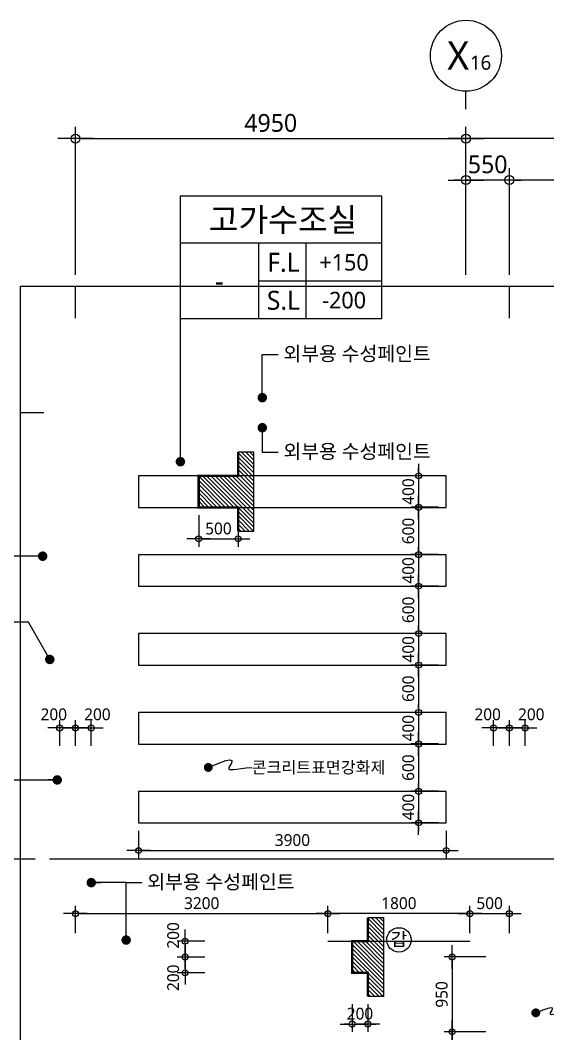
# Model space of a CAD drawing. Header units: millimetres. Extents: x -65167 to 413267, y -17142 to 66587.
# Drawn here: x 189729 to 196415, y 28365 to 41213 of the extents above; entities that cross this region are included whole.
import ezdxf
from ezdxf.enums import TextEntityAlignment as Align

# ---------------------------------------------------------------- set-up
doc = ezdxf.new("R2010")
doc.units = ezdxf.units.MM
doc.header["$LTSCALE"] = 75
doc.header["$MEASUREMENT"] = 0
doc.header["$PDSIZE"] = -10
doc.linetypes.add('CENTER', pattern=[2, 1.25, -0.25, 0.25, -0.25])
doc.layers.get('0').update_dxf_attribs({"linetype": 'CONTINUOUS'})
doc.layers.get('Defpoints').update_dxf_attribs({"color": 171, "linetype": 'CONTINUOUS'})
for name, color, linetype in [('CEN(ST)', 1, 'CENTER'), ('ELE-6', 8, 'CONTINUOUS'), ('LED', 7, 'CONTINUOUS'), ('NDIM', 7, 'CONTINUOUS'), ('SYM', 7, 'CONTINUOUS'), ('SYM(AXIS)', 7, 'CONTINUOUS'), ('TEXT(AXIS)', 2, 'CONTINUOUS'), ('TEXT(MIN)', 7, 'CONTINUOUS'), ('TEXT(NOTE小)', 1, 'CONTINUOUS'), ('TEXT(실명)', 3, 'CONTINUOUS'), ('TEXT-기입', 6, 'CONTINUOUS'), ('TITLE', 7, 'CONTINUOUS'), ('기계 전기 소방', 254, 'CONTINUOUS')]:
    doc.layers.add(name, color=color, linetype=linetype)
doc.styles.add('CGS', font='cgse', dxfattribs={"bigfont": 'cgs'})
doc.styles.add('나눔바른고딕', font='NanumBarunGothic.ttf')
doc.dimstyles.new('NDIM 1200', dxfattribs={"dimscale": 75, "dimtxt": 3, "dimasz": 1, "dimexe": 2, "dimexo": 2, "dimgap": 1, "dimtad": 1, "dimdec": 0, "dimdsep": 46, "dimtxsty": 'CGS', "dimblk": 'DOT0', "dimcen": 1, "dimdle": 8, "dimclrd": 256, "dimclre": 256, "dimclrt": 256, "dimadec": 0, "dimazin": 0, "dimtfac": 1, "dimtdec": 0, "dimtix": 1, "dimtmove": 2, "dimatfit": 3, "dimldrblk": 'DOT0', "dimfxl": 1, "dimtolj": 1, "dimtzin": 0, "dimlwd": -1, "dimlwe": -1, "dimarcsym": 0})

# ---------------------------------------------------------------- blocks, each defined once
blk = doc.blocks.new('DOT0')
blk.add_line((-3, 0), (3, 0))
at = {"color": 6}
blk.add_circle((0, 0), 0.75, dxfattribs=at)
blk = doc.blocks.new('*D70')
at = {"layer": 'Defpoints', "color": 0, "ltscale": 0.4, "transparency": 16777216}
for p in [(195379, 39712), (195379, 37837), (206379, 37837)]:
    blk.add_point(p, dxfattribs=at)
at = {"layer": 'NDIM', "ltscale": 0.4, "transparency": 16777216}
for p, q in [((195379, 37987), (195379, 39862)), ((206379, 37987), (206379, 39862)), ((206304, 39712), (195454, 39712))]:
    blk.add_line(p, q, dxfattribs=at)
at = {"layer": 'NDIM', "ltscale": 0.4, "transparency": 16777216, "xscale": 75, "yscale": 75, "zscale": 75, "rotation": 180}
blk.add_blockref('DOT0', (195379, 39712), dxfattribs=at)
at = {"layer": 'NDIM', "ltscale": 0.4, "transparency": 16777216, "xscale": 75, "yscale": 75, "zscale": 75}
blk.add_blockref('DOT0', (206379, 39712), dxfattribs=at)
at = {"layer": 'NDIM', "ltscale": 0.4, "transparency": 16777216, "insert": (200879, 39910), "char_height": 225, "attachment_point": 5, "style": '나눔바른고딕'}
blk.add_mtext('\\A1;11000', dxfattribs=at)
blk = doc.blocks.new('*D73')
at = {"layer": 'Defpoints', "color": 0, "ltscale": 0.4, "transparency": 16777216}
for p in [(195929, 39187), (195929, 37837), (198679, 37837)]:
    blk.add_point(p, dxfattribs=at)
at = {"layer": 'NDIM', "ltscale": 0.4, "transparency": 16777216}
for p, q in [((195929, 37987), (195929, 39337)), ((198679, 37987), (198679, 39337)), ((198604, 39187), (196004, 39187))]:
    blk.add_line(p, q, dxfattribs=at)
at = {"layer": 'NDIM', "ltscale": 0.4, "transparency": 16777216, "xscale": 75, "yscale": 75, "zscale": 75, "rotation": 180}
blk.add_blockref('DOT0', (195929, 39187), dxfattribs=at)
at = {"layer": 'NDIM', "ltscale": 0.4, "transparency": 16777216, "xscale": 75, "yscale": 75, "zscale": 75}
blk.add_blockref('DOT0', (198679, 39187), dxfattribs=at)
at = {"layer": 'NDIM', "ltscale": 0.4, "transparency": 16777216, "insert": (197304, 39385), "char_height": 225, "attachment_point": 5, "style": '나눔바른고딕'}
blk.add_mtext('\\A1;2750', dxfattribs=at)
blk = doc.blocks.new('*D74')
at = {"layer": 'Defpoints', "color": 0, "ltscale": 0.4, "transparency": 16777216}
for p in [(195379, 39187), (195379, 37837), (195929, 37837)]:
    blk.add_point(p, dxfattribs=at)
at = {"layer": 'NDIM', "ltscale": 0.4, "transparency": 16777216}
for p, q in [((195379, 37987), (195379, 39337)), ((195929, 37987), (195929, 39337)), ((195304, 39187), (195229, 39187)), ((195929, 39187), (195379, 39187)), ((196004, 39187), (196079, 39187))]:
    blk.add_line(p, q, dxfattribs=at)
at = {"layer": 'NDIM', "ltscale": 0.4, "transparency": 16777216, "xscale": 75, "yscale": 75, "zscale": 75}
blk.add_blockref('DOT0', (195379, 39187), dxfattribs=at)
at = {"layer": 'NDIM', "ltscale": 0.4, "transparency": 16777216, "xscale": 75, "yscale": 75, "zscale": 75, "rotation": 180}
blk.add_blockref('DOT0', (195929, 39187), dxfattribs=at)
at = {"layer": 'NDIM', "ltscale": 0.4, "transparency": 16777216, "insert": (195654, 39385), "char_height": 225, "attachment_point": 5, "style": '나눔바른고딕'}
blk.add_mtext('\\A1;550', dxfattribs=at)
blk = doc.blocks.new('A$C2F20087E')
at = {"layer": 'SYM(AXIS)'}
blk.add_line((600, 0), (600, 300), dxfattribs=at)
blk.add_circle((600, 900), 600, dxfattribs=at)
blk = doc.blocks.new('*D80')
at = {"layer": 'Defpoints', "color": 0, "ltscale": 0.4, "transparency": 16777216}
for p in [(189729, 35738), (188379, 29338), (189729, 29338)]:
    blk.add_point(p, dxfattribs=at)
at = {"layer": 'NDIM', "ltscale": 0.4, "transparency": 16777216}
for p, q in [((189579, 35738), (188229, 35738)), ((188379, 35663), (188379, 29413)), ((189579, 29338), (188229, 29338))]:
    blk.add_line(p, q, dxfattribs=at)
at = {"layer": 'NDIM', "ltscale": 0.4, "transparency": 16777216, "xscale": 75, "yscale": 75, "zscale": 75}
for p, rotation in [((188379, 35738), 90), ((188379, 29338), 270)]:
    blk.add_blockref('DOT0', p, dxfattribs=dict(at, rotation=rotation))
at = {"layer": 'NDIM', "ltscale": 0.4, "transparency": 16777216, "insert": (188182, 32538), "char_height": 225, "attachment_point": 5, "rotation": 90, "style": '나눔바른고딕'}
blk.add_mtext('\\A1;6400', dxfattribs=at)
blk = doc.blocks.new('갑종방화문표기')
at = {"layer": 'TEXT(NOTE小)'}
blk.add_circle((0, 0), 150, dxfattribs=at)
at = {"layer": 'TEXT(NOTE小)', "style": '나눔바른고딕'}
blk.add_text('갑', height=160, dxfattribs=at).set_placement((1, 7), align=Align.MIDDLE_CENTER)
blk = doc.blocks.new('*D413')
at = {"layer": 'Defpoints', "color": 0, "ltscale": 0.4, "transparency": 16777216}
for p in [(195379, 39712), (190429, 37837), (195379, 37837)]:
    blk.add_point(p, dxfattribs=at)
at = {"layer": 'NDIM', "ltscale": 0.4, "transparency": 16777216}
for p, q in [((190429, 37987), (190429, 39862)), ((195379, 37987), (195379, 39862)), ((190504, 39712), (195304, 39712))]:
    blk.add_line(p, q, dxfattribs=at)
at = {"layer": 'NDIM', "ltscale": 0.4, "transparency": 16777216, "xscale": 75, "yscale": 75, "zscale": 75, "rotation": 180}
blk.add_blockref('DOT0', (190429, 39712), dxfattribs=at)
at = {"layer": 'NDIM', "ltscale": 0.4, "transparency": 16777216, "xscale": 75, "yscale": 75, "zscale": 75}
blk.add_blockref('DOT0', (195379, 39712), dxfattribs=at)
at = {"layer": 'NDIM', "ltscale": 0.4, "transparency": 16777216, "insert": (192904, 39910), "char_height": 225, "attachment_point": 5, "style": '나눔바른고딕'}
blk.add_mtext('\\A1;4950', dxfattribs=at)
blk = doc.blocks.new('*D427')
at = {"layer": 'Defpoints', "color": 0, "ltscale": 0.4, "transparency": 16777216}
for p in [(195729, 28388), (195204, 26388), (195729, 26388)]:
    blk.add_point(p, dxfattribs=at)
at = {"layer": 'NDIM', "ltscale": 0.4, "transparency": 16777216}
for p, q in [((195629, 28388), (195104, 28388)), ((195204, 28338), (195204, 26438)), ((195629, 26388), (195104, 26388))]:
    blk.add_line(p, q, dxfattribs=at)
at = {"layer": 'NDIM', "ltscale": 0.4, "transparency": 16777216, "xscale": 50, "yscale": 50, "zscale": 50}
for p, rotation in [((195204, 28388), 90), ((195204, 26388), 270)]:
    blk.add_blockref('DOT0', p, dxfattribs=dict(at, rotation=rotation))
at = {"layer": 'NDIM', "ltscale": 0.4, "transparency": 16777216, "insert": (195073, 27388), "char_height": 150, "attachment_point": 5, "rotation": 90, "style": '나눔바른고딕'}
blk.add_mtext('\\A1;2000', dxfattribs=at)
blk = doc.blocks.new('A$C51E23882')
at = {"layer": 'TITLE'}
blk.add_lwpolyline([(8500, 0), (0, 0), (0, 5200), (8500, 5200)], close=True, dxfattribs=at)
for points in [[(8500, 3200), (0, 3200)], [(3300, 3200), (3300, 0)], [(5300, 3200), (5300, 0)], [(3300, 1600), (8500, 1600)]]:
    blk.add_lwpolyline(points, dxfattribs=at)
at = {"layer": 'TITLE', "style": '나눔바른고딕'}
for s, p in [('F.L', (4352, 2378)), ('S.L', (4352, 778))]:
    blk.add_text(s, height=800, dxfattribs=at).set_placement(p, align=Align.MIDDLE)
blk = doc.blocks.new('*D908')
at = {"layer": 'Defpoints', "color": 0, "ltscale": 0.4, "transparency": 16777216}
for p in [(195729, 32241), (195729, 31916), (195929, 31916)]:
    blk.add_point(p, dxfattribs=at)
at = {"layer": 'NDIM', "ltscale": 0.4, "transparency": 16777216}
for p, q in [((195729, 32016), (195729, 32341)), ((195929, 32016), (195929, 32341)), ((195879, 32241), (195779, 32241))]:
    blk.add_line(p, q, dxfattribs=at)
at = {"layer": 'NDIM', "ltscale": 0.4, "transparency": 16777216, "xscale": 50, "yscale": 50, "zscale": 50, "rotation": 180}
blk.add_blockref('DOT0', (195729, 32241), dxfattribs=at)
at = {"layer": 'NDIM', "ltscale": 0.4, "transparency": 16777216, "xscale": 50, "yscale": 50, "zscale": 50}
blk.add_blockref('DOT0', (195929, 32241), dxfattribs=at)
at = {"layer": 'NDIM', "ltscale": 0.4, "transparency": 16777216, "insert": (195654, 32413), "char_height": 150, "attachment_point": 5, "style": '나눔바른고딕'}
blk.add_mtext('\\A1;200', dxfattribs=at)
blk = doc.blocks.new('*D909')
at = {"layer": 'Defpoints', "color": 0, "ltscale": 0.4, "transparency": 16777216}
for p in [(196129, 32241), (195929, 31916), (196129, 31916)]:
    blk.add_point(p, dxfattribs=at)
at = {"layer": 'NDIM', "ltscale": 0.4, "transparency": 16777216}
for p, q in [((195929, 32016), (195929, 32341)), ((196129, 32016), (196129, 32341)), ((195979, 32241), (196079, 32241))]:
    blk.add_line(p, q, dxfattribs=at)
at = {"layer": 'NDIM', "ltscale": 0.4, "transparency": 16777216, "xscale": 50, "yscale": 50, "zscale": 50, "rotation": 180}
blk.add_blockref('DOT0', (195929, 32241), dxfattribs=at)
at = {"layer": 'NDIM', "ltscale": 0.4, "transparency": 16777216, "xscale": 50, "yscale": 50, "zscale": 50}
blk.add_blockref('DOT0', (196129, 32241), dxfattribs=at)
at = {"layer": 'NDIM', "ltscale": 0.4, "transparency": 16777216, "insert": (196207, 32413), "char_height": 150, "attachment_point": 5, "style": '나눔바른고딕'}
blk.add_mtext('\\A1;200', dxfattribs=at)
blk = doc.blocks.new('*D932')
at = {"layer": 'Defpoints', "color": 0, "ltscale": 0.4, "transparency": 16777216}
for p in [(190229, 32241), (190229, 31916), (190429, 31916)]:
    blk.add_point(p, dxfattribs=at)
at = {"layer": 'NDIM', "ltscale": 0.4, "transparency": 16777216}
for p, q in [((190229, 32016), (190229, 32341)), ((190429, 32016), (190429, 32341)), ((190379, 32241), (190279, 32241))]:
    blk.add_line(p, q, dxfattribs=at)
at = {"layer": 'NDIM', "ltscale": 0.4, "transparency": 16777216, "xscale": 50, "yscale": 50, "zscale": 50, "rotation": 180}
blk.add_blockref('DOT0', (190229, 32241), dxfattribs=at)
at = {"layer": 'NDIM', "ltscale": 0.4, "transparency": 16777216, "xscale": 50, "yscale": 50, "zscale": 50}
blk.add_blockref('DOT0', (190429, 32241), dxfattribs=at)
at = {"layer": 'NDIM', "ltscale": 0.4, "transparency": 16777216, "insert": (190154, 32413), "char_height": 150, "attachment_point": 5, "style": '나눔바른고딕'}
blk.add_mtext('\\A1;200', dxfattribs=at)
blk = doc.blocks.new('*D933')
at = {"layer": 'Defpoints', "color": 0, "ltscale": 0.4, "transparency": 16777216}
for p in [(190629, 32241), (190429, 31916), (190629, 31916)]:
    blk.add_point(p, dxfattribs=at)
at = {"layer": 'NDIM', "ltscale": 0.4, "transparency": 16777216}
for p, q in [((190429, 32016), (190429, 32341)), ((190629, 32016), (190629, 32341)), ((190479, 32241), (190579, 32241))]:
    blk.add_line(p, q, dxfattribs=at)
at = {"layer": 'NDIM', "ltscale": 0.4, "transparency": 16777216, "xscale": 50, "yscale": 50, "zscale": 50, "rotation": 180}
blk.add_blockref('DOT0', (190429, 32241), dxfattribs=at)
at = {"layer": 'NDIM', "ltscale": 0.4, "transparency": 16777216, "xscale": 50, "yscale": 50, "zscale": 50}
blk.add_blockref('DOT0', (190629, 32241), dxfattribs=at)
at = {"layer": 'NDIM', "ltscale": 0.4, "transparency": 16777216, "insert": (190707, 32413), "char_height": 150, "attachment_point": 5, "style": '나눔바른고딕'}
blk.add_mtext('\\A1;200', dxfattribs=at)
blk = doc.blocks.new('*D934')
at = {"layer": 'Defpoints', "color": 0, "ltscale": 0.4, "transparency": 16777216}
for p in [(191819, 29537), (192167, 29537), (192167, 29337)]:
    blk.add_point(p, dxfattribs=at)
at = {"layer": 'NDIM', "ltscale": 0.4, "transparency": 16777216}
for p, q in [((192067, 29537), (191719, 29537)), ((191819, 29387), (191819, 29487)), ((192067, 29337), (191719, 29337))]:
    blk.add_line(p, q, dxfattribs=at)
at = {"layer": 'NDIM', "ltscale": 0.4, "transparency": 16777216, "xscale": 50, "yscale": 50, "zscale": 50}
for p, rotation in [((191819, 29537), 90), ((191819, 29337), 270)]:
    blk.add_blockref('DOT0', p, dxfattribs=dict(at, rotation=rotation))
at = {"layer": 'NDIM', "ltscale": 0.4, "transparency": 16777216, "insert": (191668, 29611), "char_height": 150, "attachment_point": 5, "rotation": 90, "style": '나눔바른고딕'}
blk.add_mtext('\\A1;200', dxfattribs=at)
blk = doc.blocks.new('*D935')
at = {"layer": 'Defpoints', "color": 0, "ltscale": 0.4, "transparency": 16777216}
for p in [(192167, 29337), (191819, 29137), (192167, 29137)]:
    blk.add_point(p, dxfattribs=at)
at = {"layer": 'NDIM', "ltscale": 0.4, "transparency": 16777216}
for p, q in [((192067, 29337), (191719, 29337)), ((191819, 29287), (191819, 29187)), ((192067, 29137), (191719, 29137))]:
    blk.add_line(p, q, dxfattribs=at)
at = {"layer": 'NDIM', "ltscale": 0.4, "transparency": 16777216, "xscale": 50, "yscale": 50, "zscale": 50}
for p, rotation in [((191819, 29337), 90), ((191819, 29137), 270)]:
    blk.add_blockref('DOT0', p, dxfattribs=dict(at, rotation=rotation))
at = {"layer": 'NDIM', "ltscale": 0.4, "transparency": 16777216, "insert": (191668, 29074), "char_height": 150, "attachment_point": 5, "rotation": 90, "style": '나눔바른고딕'}
blk.add_mtext('\\A1;200', dxfattribs=at)
blk = doc.blocks.new('*D942')
at = {"layer": 'Defpoints', "color": 0, "ltscale": 0.4, "transparency": 16777216}
for p in [(193629, 29887), (193629, 29538), (195429, 29538)]:
    blk.add_point(p, dxfattribs=at)
at = {"layer": 'NDIM', "ltscale": 0.4, "transparency": 16777216}
for p, q in [((193629, 29638), (193629, 29987)), ((195429, 29638), (195429, 29987)), ((195379, 29887), (193679, 29887))]:
    blk.add_line(p, q, dxfattribs=at)
at = {"layer": 'NDIM', "ltscale": 0.4, "transparency": 16777216, "xscale": 50, "yscale": 50, "zscale": 50, "rotation": 180}
blk.add_blockref('DOT0', (193629, 29887), dxfattribs=at)
at = {"layer": 'NDIM', "ltscale": 0.4, "transparency": 16777216, "xscale": 50, "yscale": 50, "zscale": 50}
blk.add_blockref('DOT0', (195429, 29887), dxfattribs=at)
at = {"layer": 'NDIM', "ltscale": 0.4, "transparency": 16777216, "insert": (194529, 30019), "char_height": 150, "attachment_point": 5, "style": '나눔바른고딕'}
blk.add_mtext('\\A1;1800', dxfattribs=at)
blk = doc.blocks.new('*D943')
at = {"layer": 'Defpoints', "color": 0, "ltscale": 0.4, "transparency": 16777216}
for p in [(195929, 29887), (195429, 29538), (195929, 29538)]:
    blk.add_point(p, dxfattribs=at)
at = {"layer": 'NDIM', "ltscale": 0.4, "transparency": 16777216}
for p, q in [((195429, 29638), (195429, 29987)), ((195929, 29638), (195929, 29987)), ((195479, 29887), (195879, 29887))]:
    blk.add_line(p, q, dxfattribs=at)
at = {"layer": 'NDIM', "ltscale": 0.4, "transparency": 16777216, "xscale": 50, "yscale": 50, "zscale": 50, "rotation": 180}
blk.add_blockref('DOT0', (195429, 29887), dxfattribs=at)
at = {"layer": 'NDIM', "ltscale": 0.4, "transparency": 16777216, "xscale": 50, "yscale": 50, "zscale": 50}
blk.add_blockref('DOT0', (195929, 29887), dxfattribs=at)
at = {"layer": 'NDIM', "ltscale": 0.4, "transparency": 16777216, "insert": (195679, 30019), "char_height": 150, "attachment_point": 5, "style": '나눔바른고딕'}
blk.add_mtext('\\A1;500', dxfattribs=at)
blk = doc.blocks.new('*D944')
at = {"layer": 'Defpoints', "color": 0, "ltscale": 0.4, "transparency": 16777216}
for p in [(195729, 29338), (195204, 28388), (195729, 28388)]:
    blk.add_point(p, dxfattribs=at)
at = {"layer": 'NDIM', "ltscale": 0.4, "transparency": 16777216}
for p, q in [((195629, 29338), (195104, 29338)), ((195204, 29288), (195204, 28438)), ((195629, 28388), (195104, 28388))]:
    blk.add_line(p, q, dxfattribs=at)
at = {"layer": 'NDIM', "ltscale": 0.4, "transparency": 16777216, "xscale": 50, "yscale": 50, "zscale": 50}
for p, rotation in [((195204, 29338), 90), ((195204, 28388), 270)]:
    blk.add_blockref('DOT0', p, dxfattribs=dict(at, rotation=rotation))
at = {"layer": 'NDIM', "ltscale": 0.4, "transparency": 16777216, "insert": (195072, 28863), "char_height": 150, "attachment_point": 5, "rotation": 90, "style": '나눔바른고딕'}
blk.add_mtext('\\A1;950', dxfattribs=at)
blk = doc.blocks.new('*D947')
at = {"layer": 'Defpoints', "color": 0, "ltscale": 0.4, "transparency": 16777216}
for p in [(193629, 29887), (190429, 29538), (193629, 29538)]:
    blk.add_point(p, dxfattribs=at)
at = {"layer": 'NDIM', "ltscale": 0.4, "transparency": 16777216}
for p, q in [((190429, 29638), (190429, 29987)), ((193629, 29638), (193629, 29987)), ((190479, 29887), (193579, 29887))]:
    blk.add_line(p, q, dxfattribs=at)
at = {"layer": 'NDIM', "ltscale": 0.4, "transparency": 16777216, "xscale": 50, "yscale": 50, "zscale": 50, "rotation": 180}
blk.add_blockref('DOT0', (190429, 29887), dxfattribs=at)
at = {"layer": 'NDIM', "ltscale": 0.4, "transparency": 16777216, "xscale": 50, "yscale": 50, "zscale": 50}
blk.add_blockref('DOT0', (193629, 29887), dxfattribs=at)
at = {"layer": 'NDIM', "ltscale": 0.4, "transparency": 16777216, "insert": (192029, 30019), "char_height": 150, "attachment_point": 5, "style": '나눔바른고딕'}
blk.add_mtext('\\A1;3200', dxfattribs=at)
blk = doc.blocks.new('_Dot')
at = {"color": 0, "linetype": 'ByBlock', "lineweight": -2}
blk.add_line((-0.5, 0), (-1, 0), dxfattribs=at)
at = {"color": 0, "linetype": 'ByBlock', "const_width": 0.5}
blk.add_lwpolyline([(-0.25, 0, 1), (0.25, 0, 1)], format="xyb", close=True, dxfattribs=at)
blk = doc.blocks.new('A$C1AFB1B41')
at = {"layer": 'SYM'}
blk.add_hatch(color=256, dxfattribs=at).paths.add_polyline_path([(2000, 500), (1800, 0), (2000, 0)])
for p, q in [((2000, 500), (1800, 0)), ((2000, 0), (2000, 500)), ((0, 0), (250, 0)), ((500, 0), (2000, 0))]:
    blk.add_line(p, q, dxfattribs=at)
blk = doc.blocks.new('*D1557')
at = {"layer": 'Defpoints', "color": 0, "ltscale": 0.4, "transparency": 16777216}
for p in [(195129, 31438), (194779, 31038), (195129, 31038)]:
    blk.add_point(p, dxfattribs=at)
at = {"layer": 'NDIM', "ltscale": 0.4, "transparency": 16777216}
for p, q in [((194779, 31488), (194779, 31538)), ((195029, 31438), (194679, 31438)), ((194779, 31438), (194779, 31038)), ((195029, 31038), (194679, 31038)), ((194779, 30988), (194779, 30938))]:
    blk.add_line(p, q, dxfattribs=at)
at = {"layer": 'NDIM', "ltscale": 0.4, "transparency": 16777216, "xscale": 50, "yscale": 50, "zscale": 50}
for p, rotation in [((194779, 31438), 270), ((194779, 31038), 90)]:
    blk.add_blockref('DOT0', p, dxfattribs=dict(at, rotation=rotation))
at = {"layer": 'NDIM', "ltscale": 0.4, "transparency": 16777216, "insert": (194648, 31238), "char_height": 150, "attachment_point": 5, "rotation": 90, "style": '나눔바른고딕'}
blk.add_mtext('\\A1;400', dxfattribs=at)
blk = doc.blocks.new('*D1558')
at = {"layer": 'Defpoints', "color": 0, "ltscale": 0.4, "transparency": 16777216}
for p in [(195129, 32038), (194779, 31438), (195129, 31438)]:
    blk.add_point(p, dxfattribs=at)
at = {"layer": 'NDIM', "ltscale": 0.4, "transparency": 16777216}
for p, q in [((195029, 32038), (194679, 32038)), ((194779, 31988), (194779, 31488)), ((195029, 31438), (194679, 31438))]:
    blk.add_line(p, q, dxfattribs=at)
at = {"layer": 'NDIM', "ltscale": 0.4, "transparency": 16777216, "xscale": 50, "yscale": 50, "zscale": 50}
for p, rotation in [((194779, 32038), 90), ((194779, 31438), 270)]:
    blk.add_blockref('DOT0', p, dxfattribs=dict(at, rotation=rotation))
at = {"layer": 'NDIM', "ltscale": 0.4, "transparency": 16777216, "insert": (194648, 31738), "char_height": 150, "attachment_point": 5, "rotation": 90, "style": '나눔바른고딕'}
blk.add_mtext('\\A1;600', dxfattribs=at)
blk = doc.blocks.new('*D1559')
at = {"layer": 'Defpoints', "color": 0, "ltscale": 0.4, "transparency": 16777216}
for p in [(195129, 32438), (194779, 32038), (195129, 32038)]:
    blk.add_point(p, dxfattribs=at)
at = {"layer": 'NDIM', "ltscale": 0.4, "transparency": 16777216}
for p, q in [((194779, 32488), (194779, 32538)), ((195029, 32438), (194679, 32438)), ((194779, 32438), (194779, 32038)), ((195029, 32038), (194679, 32038)), ((194779, 31988), (194779, 31938))]:
    blk.add_line(p, q, dxfattribs=at)
at = {"layer": 'NDIM', "ltscale": 0.4, "transparency": 16777216, "xscale": 50, "yscale": 50, "zscale": 50}
for p, rotation in [((194779, 32438), 270), ((194779, 32038), 90)]:
    blk.add_blockref('DOT0', p, dxfattribs=dict(at, rotation=rotation))
at = {"layer": 'NDIM', "ltscale": 0.4, "transparency": 16777216, "insert": (194648, 32238), "char_height": 150, "attachment_point": 5, "rotation": 90, "style": '나눔바른고딕'}
blk.add_mtext('\\A1;400', dxfattribs=at)
blk = doc.blocks.new('*D1560')
at = {"layer": 'Defpoints', "color": 0, "ltscale": 0.4, "transparency": 16777216}
for p in [(195129, 33038), (194779, 32438), (195129, 32438)]:
    blk.add_point(p, dxfattribs=at)
at = {"layer": 'NDIM', "ltscale": 0.4, "transparency": 16777216}
for p, q in [((195029, 33038), (194679, 33038)), ((194779, 32988), (194779, 32488)), ((195029, 32438), (194679, 32438))]:
    blk.add_line(p, q, dxfattribs=at)
at = {"layer": 'NDIM', "ltscale": 0.4, "transparency": 16777216, "xscale": 50, "yscale": 50, "zscale": 50}
for p, rotation in [((194779, 33038), 90), ((194779, 32438), 270)]:
    blk.add_blockref('DOT0', p, dxfattribs=dict(at, rotation=rotation))
at = {"layer": 'NDIM', "ltscale": 0.4, "transparency": 16777216, "insert": (194648, 32738), "char_height": 150, "attachment_point": 5, "rotation": 90, "style": '나눔바른고딕'}
blk.add_mtext('\\A1;600', dxfattribs=at)
blk = doc.blocks.new('*D1561')
at = {"layer": 'Defpoints', "color": 0, "ltscale": 0.4, "transparency": 16777216}
for p in [(195129, 33438), (194779, 33038), (195129, 33038)]:
    blk.add_point(p, dxfattribs=at)
at = {"layer": 'NDIM', "ltscale": 0.4, "transparency": 16777216}
for p, q in [((194779, 33488), (194779, 33538)), ((195029, 33438), (194679, 33438)), ((194779, 33438), (194779, 33038)), ((195029, 33038), (194679, 33038)), ((194779, 32988), (194779, 32938))]:
    blk.add_line(p, q, dxfattribs=at)
at = {"layer": 'NDIM', "ltscale": 0.4, "transparency": 16777216, "xscale": 50, "yscale": 50, "zscale": 50}
for p, rotation in [((194779, 33438), 270), ((194779, 33038), 90)]:
    blk.add_blockref('DOT0', p, dxfattribs=dict(at, rotation=rotation))
at = {"layer": 'NDIM', "ltscale": 0.4, "transparency": 16777216, "insert": (194648, 33238), "char_height": 150, "attachment_point": 5, "rotation": 90, "style": '나눔바른고딕'}
blk.add_mtext('\\A1;400', dxfattribs=at)
blk = doc.blocks.new('*D1562')
at = {"layer": 'Defpoints', "color": 0, "ltscale": 0.4, "transparency": 16777216}
for p in [(195129, 34038), (194779, 33438), (195129, 33438)]:
    blk.add_point(p, dxfattribs=at)
at = {"layer": 'NDIM', "ltscale": 0.4, "transparency": 16777216}
for p, q in [((195029, 34038), (194679, 34038)), ((194779, 33988), (194779, 33488)), ((195029, 33438), (194679, 33438))]:
    blk.add_line(p, q, dxfattribs=at)
at = {"layer": 'NDIM', "ltscale": 0.4, "transparency": 16777216, "xscale": 50, "yscale": 50, "zscale": 50}
for p, rotation in [((194779, 34038), 90), ((194779, 33438), 270)]:
    blk.add_blockref('DOT0', p, dxfattribs=dict(at, rotation=rotation))
at = {"layer": 'NDIM', "ltscale": 0.4, "transparency": 16777216, "insert": (194648, 33738), "char_height": 150, "attachment_point": 5, "rotation": 90, "style": '나눔바른고딕'}
blk.add_mtext('\\A1;600', dxfattribs=at)
blk = doc.blocks.new('*D1563')
at = {"layer": 'Defpoints', "color": 0, "ltscale": 0.4, "transparency": 16777216}
for p in [(195129, 34438), (194779, 34038), (195129, 34038)]:
    blk.add_point(p, dxfattribs=at)
at = {"layer": 'NDIM', "ltscale": 0.4, "transparency": 16777216}
for p, q in [((195029, 34438), (194679, 34438)), ((194779, 34488), (194779, 34538)), ((194779, 34438), (194779, 34038)), ((195029, 34038), (194679, 34038)), ((194779, 33988), (194779, 33938))]:
    blk.add_line(p, q, dxfattribs=at)
at = {"layer": 'NDIM', "ltscale": 0.4, "transparency": 16777216, "xscale": 50, "yscale": 50, "zscale": 50}
for p, rotation in [((194779, 34438), 270), ((194779, 34038), 90)]:
    blk.add_blockref('DOT0', p, dxfattribs=dict(at, rotation=rotation))
at = {"layer": 'NDIM', "ltscale": 0.4, "transparency": 16777216, "insert": (194648, 34238), "char_height": 150, "attachment_point": 5, "rotation": 90, "style": '나눔바른고딕'}
blk.add_mtext('\\A1;400', dxfattribs=at)
blk = doc.blocks.new('*D1564')
at = {"layer": 'Defpoints', "color": 0, "ltscale": 0.4, "transparency": 16777216}
for p in [(195129, 35038), (194779, 34438), (195129, 34438)]:
    blk.add_point(p, dxfattribs=at)
at = {"layer": 'NDIM', "ltscale": 0.4, "transparency": 16777216}
for p, q in [((195029, 35038), (194679, 35038)), ((194779, 34988), (194779, 34488)), ((195029, 34438), (194679, 34438))]:
    blk.add_line(p, q, dxfattribs=at)
at = {"layer": 'NDIM', "ltscale": 0.4, "transparency": 16777216, "xscale": 50, "yscale": 50, "zscale": 50}
for p, rotation in [((194779, 35038), 90), ((194779, 34438), 270)]:
    blk.add_blockref('DOT0', p, dxfattribs=dict(at, rotation=rotation))
at = {"layer": 'NDIM', "ltscale": 0.4, "transparency": 16777216, "insert": (194648, 34738), "char_height": 150, "attachment_point": 5, "rotation": 90, "style": '나눔바른고딕'}
blk.add_mtext('\\A1;600', dxfattribs=at)
blk = doc.blocks.new('*D1565')
at = {"layer": 'Defpoints', "color": 0, "ltscale": 0.4, "transparency": 16777216}
for p in [(195129, 35438), (194779, 35038), (195129, 35038)]:
    blk.add_point(p, dxfattribs=at)
at = {"layer": 'NDIM', "ltscale": 0.4, "transparency": 16777216}
for p, q in [((194779, 35488), (194779, 35538)), ((195029, 35438), (194679, 35438)), ((194779, 35438), (194779, 35038)), ((195029, 35038), (194679, 35038)), ((194779, 34988), (194779, 34938))]:
    blk.add_line(p, q, dxfattribs=at)
at = {"layer": 'NDIM', "ltscale": 0.4, "transparency": 16777216, "xscale": 50, "yscale": 50, "zscale": 50}
for p, rotation in [((194779, 35438), 270), ((194779, 35038), 90)]:
    blk.add_blockref('DOT0', p, dxfattribs=dict(at, rotation=rotation))
at = {"layer": 'NDIM', "ltscale": 0.4, "transparency": 16777216, "insert": (194648, 35238), "char_height": 150, "attachment_point": 5, "rotation": 90, "style": '나눔바른고딕'}
blk.add_mtext('\\A1;400', dxfattribs=at)
blk = doc.blocks.new('*D1566')
at = {"layer": 'Defpoints', "color": 0, "ltscale": 0.4, "transparency": 16777216}
for p in [(191229, 31038), (195129, 31038), (195129, 30688)]:
    blk.add_point(p, dxfattribs=at)
at = {"layer": 'NDIM', "ltscale": 0.4, "transparency": 16777216}
for p, q in [((191229, 30938), (191229, 30588)), ((195129, 30938), (195129, 30588)), ((191279, 30688), (195079, 30688))]:
    blk.add_line(p, q, dxfattribs=at)
at = {"layer": 'NDIM', "ltscale": 0.4, "transparency": 16777216, "xscale": 50, "yscale": 50, "zscale": 50, "rotation": 180}
blk.add_blockref('DOT0', (191229, 30688), dxfattribs=at)
at = {"layer": 'NDIM', "ltscale": 0.4, "transparency": 16777216, "xscale": 50, "yscale": 50, "zscale": 50}
blk.add_blockref('DOT0', (195129, 30688), dxfattribs=at)
at = {"layer": 'NDIM', "ltscale": 0.4, "transparency": 16777216, "insert": (193179, 30819), "char_height": 150, "attachment_point": 5, "style": '나눔바른고딕'}
blk.add_mtext('\\A1;3900', dxfattribs=at)
blk = doc.blocks.new('*D1567')
at = {"layer": 'Defpoints', "color": 0, "ltscale": 0.4, "transparency": 16777216}
for p in [(191991, 35038), (192491, 35038), (192491, 34638)]:
    blk.add_point(p, dxfattribs=at)
at = {"layer": 'NDIM', "ltscale": 0.4, "transparency": 16777216}
for p, q in [((191991, 34938), (191991, 34538)), ((192491, 34938), (192491, 34538)), ((192041, 34638), (192441, 34638))]:
    blk.add_line(p, q, dxfattribs=at)
at = {"layer": 'NDIM', "ltscale": 0.4, "transparency": 16777216, "xscale": 50, "yscale": 50, "zscale": 50, "rotation": 180}
blk.add_blockref('DOT0', (191991, 34638), dxfattribs=at)
at = {"layer": 'NDIM', "ltscale": 0.4, "transparency": 16777216, "xscale": 50, "yscale": 50, "zscale": 50}
blk.add_blockref('DOT0', (192491, 34638), dxfattribs=at)
at = {"layer": 'NDIM', "ltscale": 0.4, "transparency": 16777216, "insert": (192241, 34769), "char_height": 150, "attachment_point": 5, "style": '나눔바른고딕'}
blk.add_mtext('\\A1;500', dxfattribs=at)
blk = doc.blocks.new('*D1587')
at = {"layer": 'Defpoints', "color": 0, "ltscale": 0.4, "transparency": 16777216}
for p in [(193935, 28838), (194135, 28838), (194135, 28488)]:
    blk.add_point(p, dxfattribs=at)
at = {"layer": 'NDIM', "ltscale": 0.4, "transparency": 16777216}
for p, q in [((193935, 28738), (193935, 28388)), ((194135, 28738), (194135, 28388)), ((193885, 28488), (193835, 28488)), ((193935, 28488), (194135, 28488)), ((194185, 28488), (194235, 28488))]:
    blk.add_line(p, q, dxfattribs=at)
at = {"layer": 'NDIM', "ltscale": 0.4, "transparency": 16777216, "xscale": 50, "yscale": 50, "zscale": 50}
blk.add_blockref('DOT0', (193935, 28488), dxfattribs=at)
at = {"layer": 'NDIM', "ltscale": 0.4, "transparency": 16777216, "xscale": 50, "yscale": 50, "zscale": 50, "rotation": 180}
blk.add_blockref('DOT0', (194135, 28488), dxfattribs=at)
at = {"layer": 'NDIM', "ltscale": 0.4, "transparency": 16777216, "insert": (194035, 28619), "char_height": 150, "attachment_point": 5, "style": '나눔바른고딕'}
blk.add_mtext('\\A1;200', dxfattribs=at)

msp = doc.modelspace()

# ---------------------------------------------------------------- hatches: boundary and pattern name
at = {"layer": 'SYM'}
h = msp.add_hatch(dxfattribs=at)
h.set_pattern_fill('ANSI31', color=251, scale=300, angle=270, style=0)
h.set_pattern_definition([(315, (128540.144, -17630.5), (26.516504, 26.516504), [])])
h.paths.add_polyline_path([(192490.6, 34737.5), (192690.6, 34737.5), (192690.6, 35737.5), (192490.6, 35737.5), (192490.6, 35437.5), (191990.6, 35437.5), (191990.6, 35037.5), (192490.6, 35037.5)])
h = msp.add_hatch(dxfattribs=at)
h.set_pattern_fill('ANSI31', color=251, scale=300, angle=270, style=0)
h.set_pattern_definition([(315, (130184.087, -23530.5), (26.516504, 26.516504), [])])
h.paths.add_polyline_path([(194134.5, 28837.5), (194334.5, 28837.5), (194334.5, 29337.5), (194334.5, 29837.5), (194134.5, 29837.5), (194134.5, 29537.5), (193934.5, 29537.5), (193934.5, 29137.5), (194134.5, 29137.5)])

# ---------------------------------------------------------------- linework, layer by layer
at = {"ltscale": 10000}
for p, q in [((189520.8, 31582.1), (190197.7, 31582.1)), ((191071.3, 30280.5), (190629, 30280.5))]:
    msp.add_line(p, q, dxfattribs=at)
at = {"layer": 'CEN(ST)', "ltscale": 10000}
for p, q in [((190429, 37437.5), (190429, 37837.5)), ((195929, 37437.5), (195929, 37837.5)), ((190029, 36237.5), (189729, 36237.5))]:
    msp.add_line(p, q, dxfattribs=at)
at = {"layer": 'Defpoints'}
msp.add_line((209403.9, 30579.1), (190279.3, 30579.1), dxfattribs=at)
at = {"layer": 'Defpoints', "ltscale": 10000}
msp.add_lwpolyline([(189729, 6362.5), (210829, 6362.5), (210829, 37837.5), (189729, 37837.5)], close=True, dxfattribs=at)
at = {"layer": 'ELE-6', "ltscale": 10000}
msp.add_line((193629, 29537.5), (195429, 29537.5), dxfattribs=at)
at = {"layer": 'LED', "const_width": 56.2}
for points in [[(192112.2, 31768.7, -1), (192112.2, 31712.5, -1)], [(196263.8, 28657.7, -1), (196263.8, 28601.5, -1)]]:
    msp.add_lwpolyline(points, format="xyb", close=True, dxfattribs=at)
at = {"layer": 'LED'}
for points in [[(192112.2, 31740.6), (192246.1, 31796.4), (192334.8, 31826.5), (192386.5, 31835.8), (192409.3, 31829), (192411.3, 31811.1), (192400.5, 31786.8), (192385.1, 31761.1), (192373.3, 31738.7), (192371.6, 31723.6), (192381.3, 31715.4), (192402.2, 31712.9), (192433.8, 31714.7), (192476, 31719.7), (192528.5, 31726.5), (192591.1, 31733.9), (192663.4, 31740.6)], [(196263.8, 28629.6), (196357.5, 28668.7), (196419.6, 28689.8), (196455.8, 28696.2), (196471.7, 28691.5), (196473.1, 28678.9), (196465.6, 28662), (196454.8, 28643.9), (196446.5, 28628.3), (196445.4, 28617.7), (196452.2, 28612), (196466.7, 28610.2), (196488.9, 28611.5), (196518.4, 28615), (196555.2, 28619.8), (196599, 28624.9), (196649.6, 28629.6)]]:
    msp.add_lwpolyline(points, dxfattribs=at)
at = {"layer": 'SYM', "color": 2, "const_width": 30}
for points in [[(192490.6, 35737.5), (192490.6, 35437.5), (191990.6, 35437.5), (191990.6, 35037.5), (192490.6, 35037.5), (192490.6, 34737.5)], [(194134.5, 29837.5), (194134.5, 29537.5), (193934.5, 29537.5), (193934.5, 29137.5), (194134.5, 29137.5), (194134.5, 28837.5)]]:
    msp.add_lwpolyline(points, dxfattribs=at)
at = {"layer": 'SYM', "color": 251}
for points in [[(192490.6, 34737.5), (192690.6, 34737.5), (192690.6, 35737.5), (192490.6, 35737.5)], [(194134.5, 29837.5), (194334.5, 29837.5), (194334.5, 29337.5), (194334.5, 29337.5), (194334.5, 29337.5), (194334.5, 29337.5), (194334.5, 28837.5), (194134.5, 28837.5)]]:
    msp.add_lwpolyline(points, dxfattribs=at)
at = {"layer": '기계 전기 소방', "color": 3, "ltscale": 10000}
for points in [[(195129, 35437.5), (191229, 35437.5), (191229, 35037.5), (195129, 35037.5)], [(195129, 34437.5), (191229, 34437.5), (191229, 34037.5), (195129, 34037.5)], [(195129, 33437.5), (191229, 33437.5), (191229, 33037.5), (195129, 33037.5)], [(195129, 32437.5), (191229, 32437.5), (191229, 32037.5), (195129, 32037.5)], [(195129, 31437.5), (191229, 31437.5), (191229, 31037.5), (195129, 31037.5)]]:
    msp.add_lwpolyline(points, close=True, dxfattribs=at)

# ---------------------------------------------------------------- block references
for name, p, xscale, yscale, zscale in [('A$C2F20087E', (194929, 40087.5), 0.75, 0.75, 0.75), ('A$C51E23882', (191758.9, 37428.8), 0.3, 0.3, 0.3), ('갑종방화문표기', (194529, 29554.5), 1.030731055544951, 1.030731055544951, 1.030731055544951)]:
    msp.add_blockref(name, p, dxfattribs=dict(xscale=xscale, yscale=yscale, zscale=zscale))
at = {"layer": 'NDIM', "ltscale": 10000, "xscale": 120, "yscale": 120, "zscale": 120}
msp.add_blockref('_Dot', (190197.7, 31582.1), dxfattribs=at)
at = {"layer": 'NDIM', "ltscale": 10000, "xscale": 120, "yscale": 120, "zscale": 120, "rotation": 180}
msp.add_blockref('_Dot', (190629, 30280.5), dxfattribs=at)
at = {"layer": 'SYM', "xscale": -0.7200000000000014, "yscale": 0.7200000000000014, "zscale": 0.7200000000000014}
msp.add_blockref('A$C1AFB1B41', (190279.3, 30579.1), dxfattribs=at)

# ---------------------------------------------------------------- texts
at = {"layer": 'TEXT(AXIS)', "style": '나눔바른고딕'}
for s, height, p in [('X', 360, (195280.3, 40765.5)), ('16', 180, (195564.7, 40675.5))]:
    msp.add_text(s, height=height, dxfattribs=at).set_placement(p, align=Align.MIDDLE)
at = {"layer": 'TEXT(MIN)', "style": '나눔바른고딕'}
msp.add_text('외부용 수성페인트', height=180, rotation=360, dxfattribs=at).set_placement((193064.7, 36986.5), align=Align.MIDDLE_LEFT)
for s, height, p in [('외부용 수성페인트', 180, (193064.7, 35746.8)), ('콘크리트표면강화제', 150, (192663.4, 31740.6)), ('외부용 수성페인트', 180, (191338.8, 30289.9))]:
    msp.add_text(s, height=height, dxfattribs=at).set_placement(p, align=Align.MIDDLE_LEFT)
at = {"layer": 'TEXT(실명)', "style": '나눔바른고딕'}
msp.add_text('고가수조실', height=300, dxfattribs=at).set_placement((193060.2, 38687.1), align=Align.MIDDLE)
at = {"layer": 'TEXT-기입', "style": '나눔바른고딕'}
for s, p in [('+150', (193833.5, 38144.3)), ('-200', (193833.7, 37665.2))]:
    msp.add_text(s, height=210, dxfattribs=at).set_placement(p, align=Align.MIDDLE)
msp.add_text('-', height=270, dxfattribs=at).set_placement((192253.9, 37908.8), align=Align.MIDDLE_CENTER)

# ---------------------------------------------------------------- dimensions: what is measured, and where the dimension line sits
at = {"layer": 'NDIM', "ltscale": 0.4}
for base, p1, p2, override, picture, middle in [((195379, 39712.5), (190429, 37837.5), (195379, 37837.5), {"dimtxsty": '나눔바른고딕'}, '*D413', (192904, 39909.8)), ((192490.6, 34637.5), (191990.6, 35037.5), (192490.6, 35037.5), {"dimscale": 50, "dimtxsty": '나눔바른고딕'}, '*D1567', (192240.6, 34768.9)), ((195129, 30687.7), (191229, 31037.5), (195129, 31037.5), {"dimscale": 50, "dimtxsty": '나눔바른고딕'}, '*D1566', (193179, 30819.3)), ((195929, 29887.3), (195429, 29537.5), (195929, 29537.5), {"dimscale": 50, "dimtxsty": '나눔바른고딕'}, '*D943', (195679, 30018.7)), ((194134.5, 28487.7), (193934.5, 28837.5), (194134.5, 28837.5), {"dimscale": 50, "dimtxsty": '나눔바른고딕'}, '*D1587', (194034.5, 28619.2))]:
    dim = msp.add_linear_dim(base=base, p1=p1, p2=p2, dimstyle='NDIM 1200', override=override, dxfattribs=at)
    dim.commit()
    dim.dimension.update_dxf_attribs({"geometry": picture, "text_midpoint": middle})
for base, p1, p2, angle, override, picture, middle in [((195379, 39712.5), (206379, 37837.5), (195379, 37837.5), 180, {"dimtxsty": '나눔바른고딕'}, '*D70', (200879, 39909.7)), ((195379, 39187.5), (195929, 37837.5), (195379, 37837.5), 180, {"dimtxsty": '나눔바른고딕'}, '*D74', (195654, 39384.7)), ((195929, 39187.5), (198679, 37837.5), (195929, 37837.5), 180, {"dimtxsty": '나눔바른고딕'}, '*D73', (197304, 39384.7)), ((188379, 29337.5), (189729, 35737.5), (189729, 29337.5), 270, {"dimtxsty": '나눔바른고딕'}, '*D80', (188181.7, 32537.5)), ((194779.2, 35037.5), (195129, 35437.5), (195129, 35037.5), 270, {"dimscale": 50, "dimtxsty": '나눔바른고딕'}, '*D1565', (194647.8, 35237.5)), ((194779.2, 34437.5), (195129, 35037.5), (195129, 34437.5), 270, {"dimscale": 50, "dimtxsty": '나눔바른고딕'}, '*D1564', (194647.7, 34737.5)), ((194779.2, 34037.5), (195129, 34437.5), (195129, 34037.5), 270, {"dimscale": 50, "dimtxsty": '나눔바른고딕'}, '*D1563', (194647.8, 34237.5)), ((194779.2, 33437.5), (195129, 34037.5), (195129, 33437.5), 270, {"dimscale": 50, "dimtxsty": '나눔바른고딕'}, '*D1562', (194647.7, 33737.5)), ((194779.2, 33037.5), (195129, 33437.5), (195129, 33037.5), 270, {"dimscale": 50, "dimtxsty": '나눔바른고딕'}, '*D1561', (194647.8, 33237.5)), ((194779.2, 32437.5), (195129, 33037.5), (195129, 32437.5), 270, {"dimscale": 50, "dimtxsty": '나눔바른고딕'}, '*D1560', (194647.7, 32737.5)), ((194779.2, 32037.5), (195129, 32437.5), (195129, 32037.5), 270, {"dimscale": 50, "dimtxsty": '나눔바른고딕'}, '*D1559', (194647.8, 32237.5)), ((194779.2, 31437.5), (195129, 32037.5), (195129, 31437.5), 270, {"dimscale": 50, "dimtxsty": '나눔바른고딕'}, '*D1558', (194647.7, 31737.5)), ((194779.2, 31037.5), (195129, 31437.5), (195129, 31037.5), 270, {"dimscale": 50, "dimtxsty": '나눔바른고딕'}, '*D1557', (194647.8, 31237.5)), ((193629, 29887.3), (190429, 29537.5), (193629, 29537.5), 0, {"dimscale": 50, "dimtxsty": '나눔바른고딕'}, '*D947', (192029, 30018.8)), ((193629, 29887.3), (195429, 29537.5), (193629, 29537.5), 180, {"dimscale": 50, "dimtxsty": '나눔바른고딕'}, '*D942', (194529, 30018.7)), ((195204, 28387.5), (195729, 29337.5), (195729, 28387.5), 90, {"dimscale": 50, "dimtxsty": '나눔바른고딕'}, '*D944', (195072.5, 28862.5)), ((195204, 26387.5), (195729, 28387.5), (195729, 26387.5), 90, {"dimscale": 50, "dimtxsty": '나눔바른고딕'}, '*D427', (195072.6, 27387.5))]:
    dim = msp.add_linear_dim(base=base, p1=p1, p2=p2, angle=angle, dimstyle='NDIM 1200', override=override, dxfattribs=at)
    dim.commit()
    dim.dimension.update_dxf_attribs({"geometry": picture, "text_midpoint": middle})
for base, p1, p2, angle, picture, middle in [((190229, 32241), (190429, 31915.8), (190229, 31915.8), 180, '*D932', (190154, 32413.5)), ((195729, 32241), (195929, 31915.8), (195729, 31915.8), 180, '*D908', (195654, 32413.5)), ((191819.4, 29537.5), (192166.7, 29337.5), (192166.7, 29537.5), 90, '*D934', (191668.5, 29611)), ((191819.4, 29137.5), (192166.7, 29337.5), (192166.7, 29137.5), 270, '*D935', (191668.5, 29074.3))]:
    dim = msp.add_linear_dim(base=base, p1=p1, p2=p2, angle=angle, dimstyle='NDIM 1200', override={"dimscale": 50, "dimtxsty": '나눔바른고딕'}, dxfattribs=at)
    dim.commit()
    dim.dimension.update_dxf_attribs({"geometry": picture, "text_midpoint": middle, "dimtype": 160})
for base, p1, p2, picture, middle in [((190629, 32241), (190429, 31915.8), (190629, 31915.8), '*D933', (190706.5, 32413.5)), ((196129, 32241), (195929, 31915.8), (196129, 31915.8), '*D909', (196206.5, 32413.5))]:
    dim = msp.add_linear_dim(base=base, p1=p1, p2=p2, dimstyle='NDIM 1200', override={"dimscale": 50, "dimtxsty": '나눔바른고딕'}, dxfattribs=at)
    dim.commit()
    dim.dimension.update_dxf_attribs({"geometry": picture, "text_midpoint": middle, "dimtype": 160})

# ---------------------------------------------------------------- leaders
at = {"layer": 'NDIM', "ltscale": 10000}
for points in [[(191758.9, 35616.3), (191758.9, 36976.9), (191758.9, 37428.8)], [(192797.3, 36427.9), (192797.3, 36976.9), (192997.3, 36976.9)], [(192797.3, 36047.1), (192797.3, 35737.5), (192997.3, 35737.5)], [(190013, 34418.6), (189507.7, 34418.6)], [(190103.2, 33109.4), (189833, 33582.5), (189602, 33582.5)], [(191071.3, 29551.7), (191071.3, 30280.5), (191271.3, 30280.5)]]:
    msp.add_leader(points, dimstyle='NDIM 1200', override={"dimscale": 120, "dimasz": 1, "dimgap": 1, "dimtad": 0, "dimldrblk": 'Dot'}, dxfattribs=at)

doc.saveas('drawing.dxf')
